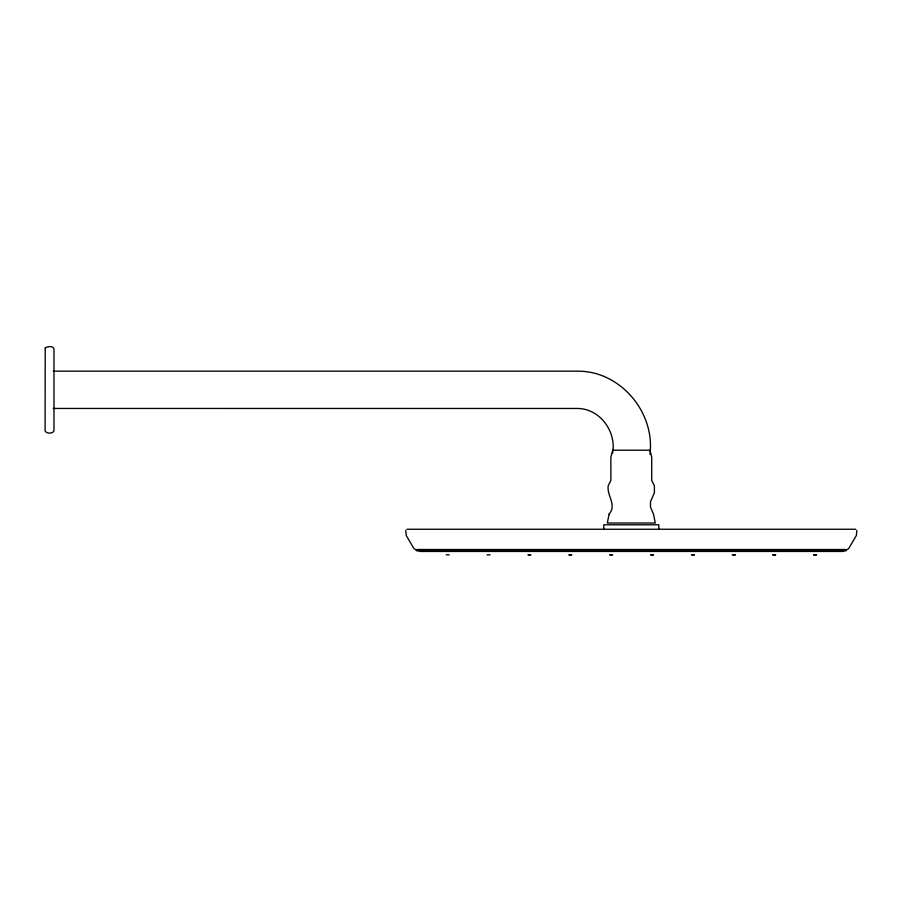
<?xml version="1.0" encoding="UTF-8"?>
<svg xmlns="http://www.w3.org/2000/svg" width="902" height="902" viewBox="0 0 902 902"><rect width="100%" height="100%" fill="white"/><g stroke="black" fill="none" stroke-linecap="round" stroke-linejoin="round"><path stroke-width="1.35" d="M53.241 371.15L577.934 371.173C620.508 370.959 655.28 412.518 649.947 454.349M53.241 408.448L577.133 408.459C599.683 408.358 616.506 431.314 612.65 452.962M406.858 529.248L855.75 529.248M419.554 551.449L843.043 551.449M528.673 554.831L530.432 554.831M569.534 554.831L571.293 554.831M610.383 554.831L612.154 554.831M651.244 554.831L653.488 554.831L650.455 554.831M692.093 554.831L694.348 554.831L691.315 554.831M732.954 554.831L735.198 554.831L732.165 554.831M773.815 554.831C780.377 554.831 768.222 554.831 774.784 554.831M814.664 554.831C821.237 554.831 809.071 554.831 815.645 554.831M449.207 554.831L446.174 554.831M490.068 554.831L487.024 554.831M530.917 554.831L527.884 554.831M571.778 554.831L568.745 554.831M612.627 554.831L609.594 554.831M856.9 530.399L856.314 535.574L848.602 548.687L846.865 549.679L415.743 549.679L413.995 548.687L406.283 535.574L405.697 530.399M658.832 529.542L658.832 524.806L603.765 524.806L603.765 529.542M45.213 348.104L45.1 430.93C46.036 433.873 53.049 433.873 53.985 430.93L53.985 348.679C53.004 345.714 47.073 346.221 45.213 348.104M846.414 550.209L845.704 550.919L416.893 550.919L416.183 550.209L416.893 549.498L845.704 549.498L846.414 550.209M609.098 514.151L607.317 523.036L655.28 523.036L653.51 514.151L650.489 507.048L650.489 501.715L654.39 492.83L654.39 485.727L651.729 480.394L651.729 457.303L649.959 450.199L612.661 450.199L610.868 457.303L610.868 480.394L608.207 485.727C606.618 495.683 617.103 504.737 609.098 514.151"/></g></svg>
